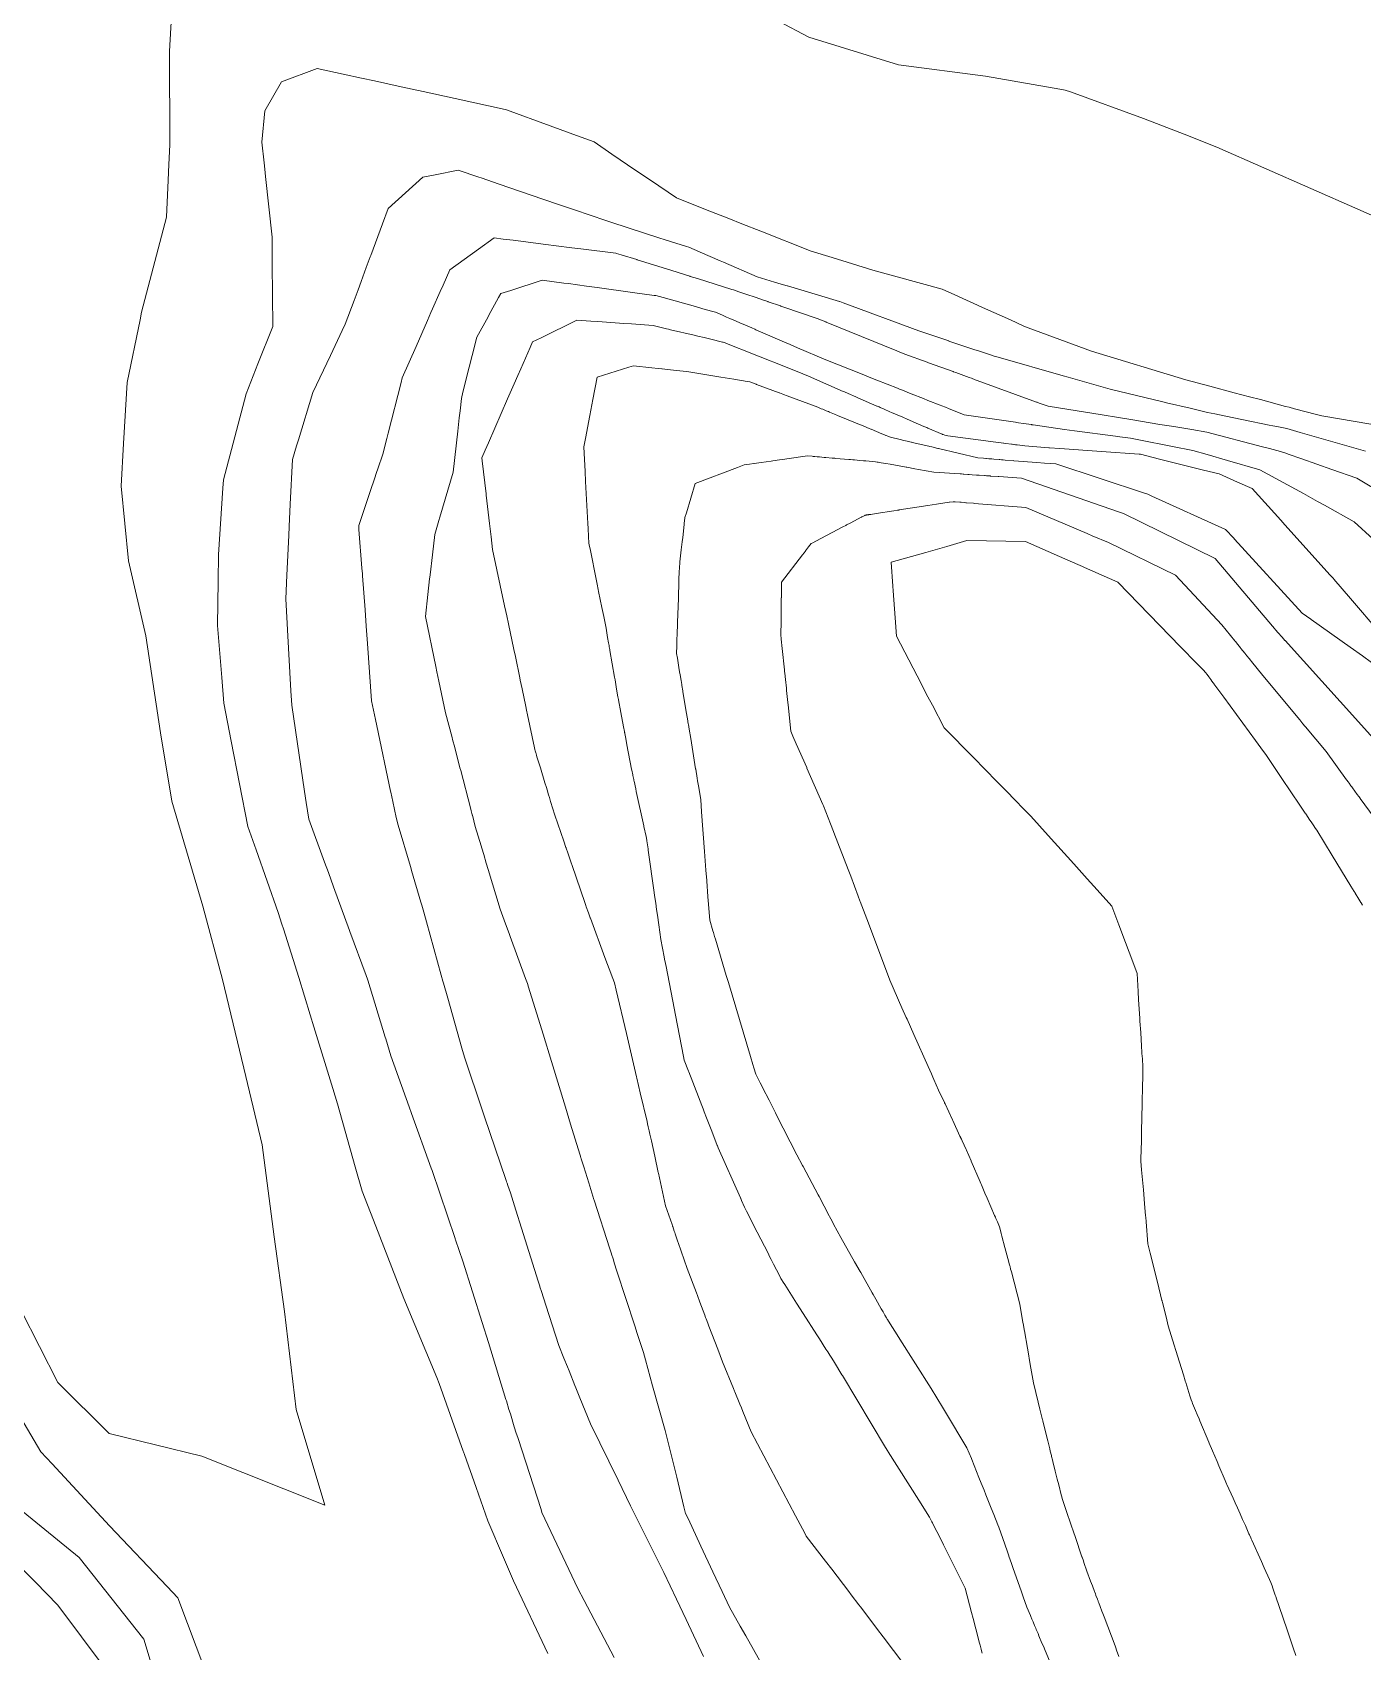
# Model space of a CAD drawing. Header units: metres. Extents: x -436 to 259, y -222 to 285.
# Drawn here: x -140.8 to -99.5, y -108.3 to -58 of the extents above; entities that cross this region are included whole.
import ezdxf

# ---------------------------------------------------------------- set-up
doc = ezdxf.new("R2010")
doc.units = ezdxf.units.M
doc.header["$MEASUREMENT"] = 0
doc.layers.add('Nuevo_Estructura - Carga', color=7, linetype='Continuous')
doc.layers.add('Nuevo_Estructura - Carga_Pluma_Nº__89', color=7, linetype='Continuous', lineweight=20, true_color=0x71cebe)

# ---------------------------------------------------------------- blocks, each defined once
blk = doc.blocks.new('Forma_1')
at = {"layer": 'Nuevo_Estructura - Carga_Pluma_Nº__89', "color": 123, "linetype": 'Continuous', "lineweight": 20, "true_color": 0x71cebe, "flags": 128}
for points in [[(-120.583, -136.774), (-121.293, -134.274), (-122.093, -132.114), (-122.963, -129.804), (-123.173, -127.764), (-124.693, -124.594), (-126.863, -122.334), (-128.903, -120.374), (-131.593, -117.994), (-132.563, -116.134), (-133.413, -113.494), (-134.523, -111.314), (-135.393, -108.894), (-136.263, -106.584), (-136.594, -106.236), (-138.383, -104.354), (-140.163, -102.431), (-140.513, -102.054), (-141.345, -100.645)], [(-136.143, -120.064), (-136.231, -119.555), (-136.853, -115.954), (-136.946, -115.206), (-137.111, -113.883), (-137.213, -113.064), (-137.446, -112.06), (-137.51, -111.782), (-137.733, -110.824), (-138.513, -108.784), (-139.983, -106.814), (-140.684, -106.104), (-141.646, -105.132)], [(-124.443, -51.334), (-123.571, -53.365), (-123.383, -53.804), (-121.793, -55.484), (-120.811, -55.986), (-119.463, -56.674), (-117.61, -57.64), (-116.663, -58.134), (-113.883, -58.994), (-111.183, -59.344), (-108.865, -59.746), (-108.703, -59.774), (-108.541, -59.833), (-106.273, -60.654), (-105.014, -61.145), (-103.993, -61.544), (-98.154, -64.119), (-97.373, -64.464), (-97.232, -64.479), (-96.125, -64.597), (-95.126, -64.703), (-94.553, -64.764), (-93.423, -64.894), (-92.663, -64.794)], [(-131.693, -103.714), (-132.583, -100.734), (-132.943, -97.694), (-133.273, -95.374), (-133.643, -92.524), (-134.153, -90.404), (-134.873, -87.394), (-135.483, -85.114), (-136.443, -81.854), (-136.793, -79.734), (-137.253, -76.724), (-137.793, -74.394), (-138.023, -72.074), (-137.944, -70.747), (-137.833, -68.854), (-137.431, -66.908), (-137.383, -66.674), (-136.613, -63.724), (-136.561, -62.568), (-136.54, -62.084), (-136.513, -61.474), (-136.523, -58.564), (-136.363, -55.844), (-135.673, -53.694)], [(-131.933, -59.104), (-133.043, -59.524)], [(-98.723, -70.234), (-100.733, -69.894), (-100.901, -69.85), (-101.586, -69.668), (-101.751, -69.624), (-101.859, -69.595), (-102.643, -69.387), (-102.985, -69.296), (-103.457, -69.171), (-104.215, -68.97), (-104.953, -68.774), (-107.883, -67.884), (-109.853, -67.152), (-109.983, -67.104), (-110.406, -66.913), (-111.177, -66.563), (-112.131, -66.131), (-112.523, -65.954), (-114.673, -65.364), (-115.938, -64.975), (-116.593, -64.774), (-118.153, -64.158), (-118.747, -63.924), (-119.152, -63.764), (-119.821, -63.5), (-120.773, -63.124), (-121.581, -62.575), (-122.034, -62.267), (-122.78, -61.76), (-123.333, -61.384), (-123.88, -61.183), (-124.702, -60.881), (-126.053, -60.384), (-126.095, -60.375), (-127.645, -60.038), (-128.642, -59.821), (-129.325, -59.672), (-130.149, -59.492), (-130.552, -59.405), (-131.122, -59.281), (-131.933, -59.104)], [(-133.043, -59.524), (-133.563, -60.424), (-133.653, -61.394), (-133.583, -62.039), (-133.562, -62.23), (-133.537, -62.46), (-133.333, -64.344), (-133.332, -64.414), (-133.328, -64.989), (-133.327, -65.174), (-133.313, -67.114), (-133.774, -68.275), (-134.143, -69.204), (-134.843, -71.874), (-134.86, -72.137), (-134.993, -74.194), (-135.004, -75.018), (-135.023, -76.394), (-134.895, -78.016), (-134.833, -78.814), (-134.602, -79.989), (-134.083, -82.634), (-133.828, -83.359), (-133.143, -85.304), (-133.027, -85.669), (-132.982, -85.811), (-132.503, -87.324), (-132.148, -88.486), (-132.034, -88.858), (-131.451, -90.77), (-131.303, -91.254), (-130.749, -93.202), (-130.533, -93.964), (-130.112, -95.05), (-129.243, -97.294), (-128.222, -99.745), (-128.143, -99.934), (-127.4, -102.03), (-127.39, -102.058), (-127.362, -102.138), (-127, -103.158), (-126.633, -104.194), (-126.144, -105.331), (-125.833, -106.054), (-124.773, -108.314)], [(-127.553, -62.264), (-128.272, -62.408), (-128.653, -62.484)], [(-99.374, -70.984), (-101.189, -70.465), (-101.403, -70.404), (-101.823, -70.284), (-102.081, -70.232), (-102.252, -70.197), (-102.365, -70.174), (-103.168, -70.011), (-103.518, -69.94), (-104.06, -69.829), (-104.283, -69.784), (-104.821, -69.656), (-105.555, -69.481), (-105.67, -69.453), (-107.303, -69.064), (-108.611, -68.691), (-108.762, -68.648), (-110.79, -68.069), (-110.913, -68.034), (-110.99, -68.008), (-111.432, -67.861), (-111.508, -67.836), (-112.314, -67.567), (-112.322, -67.564), (-113.253, -67.254), (-115.595, -66.384), (-115.703, -66.344), (-115.713, -66.341), (-116.917, -65.98), (-117.325, -65.858), (-117.335, -65.855), (-117.52, -65.8), (-117.732, -65.736), (-117.867, -65.696), (-118.273, -65.574), (-119.316, -65.121), (-119.419, -65.077), (-120.041, -64.807), (-120.065, -64.796), (-120.393, -64.654), (-120.467, -64.63), (-121.127, -64.42), (-121.318, -64.359), (-122.242, -64.064), (-122.493, -63.984), (-122.591, -63.951), (-122.968, -63.823), (-123.946, -63.49), (-124.467, -63.313), (-125.287, -63.034), (-126.285, -62.695), (-126.844, -62.505), (-126.914, -62.481), (-127.553, -62.264)], [(-128.653, -62.484), (-129.723, -63.454)], [(-129.723, -63.454), (-129.899, -63.927), (-130.265, -64.908), (-130.283, -64.955), (-130.407, -65.287), (-130.568, -65.719), (-130.664, -65.976), (-130.789, -66.311), (-131.063, -67.044), (-131.154, -67.237), (-131.519, -68.011), (-132.063, -69.164), (-132.516, -70.638), (-132.573, -70.824), (-132.703, -71.244), (-132.769, -72.627), (-132.803, -73.324), (-132.815, -73.608), (-132.87, -74.833), (-132.903, -75.574), (-132.861, -76.333), (-132.85, -76.537), (-132.747, -78.422), (-132.723, -78.874), (-132.323, -81.547), (-132.27, -81.896), (-132.193, -82.414), (-131.703, -83.75), (-131.584, -84.072), (-131.425, -84.508), (-130.926, -85.867), (-130.914, -85.898), (-130.411, -87.269), (-130.373, -87.374), (-130.363, -87.406), (-129.818, -89.184), (-129.804, -89.228), (-129.643, -89.754), (-129.072, -91.345), (-129, -91.545), (-128.389, -93.25), (-128.363, -93.324), (-127.652, -95.426), (-127.645, -95.447), (-127.635, -95.475), (-127.413, -96.134), (-126.808, -98.039), (-126.613, -98.654), (-126.071, -100.428), (-126.07, -100.432), (-126.058, -100.469), (-125.977, -100.734), (-125.934, -100.877), (-125.813, -101.274), (-125.75, -101.47), (-125.732, -101.524), (-125.695, -101.638), (-124.982, -103.844), (-124.953, -103.934), (-124.675, -104.525), (-123.843, -106.294), (-123.646, -106.667), (-122.713, -108.434)], [(-126.433, -64.364), (-126.927, -64.719), (-127.813, -65.354)], [(-98.794, -72.327), (-99.643, -71.824), (-100.419, -71.552), (-100.422, -71.551), (-101.35, -71.226), (-101.777, -71.077), (-101.85, -71.051), (-102.013, -70.994), (-102.357, -70.904), (-102.576, -70.847), (-104.303, -70.394), (-104.766, -70.318), (-104.768, -70.317), (-105.325, -70.225), (-105.764, -70.153), (-106.663, -70.004), (-107.942, -69.8), (-108.011, -69.789), (-109.233, -69.594), (-109.516, -69.491), (-109.575, -69.469), (-109.596, -69.461), (-111.438, -68.788), (-111.496, -68.767), (-111.613, -68.724), (-111.681, -68.699), (-112.099, -68.548), (-112.171, -68.522), (-112.187, -68.516), (-112.948, -68.24), (-112.991, -68.225), (-113.683, -67.974), (-113.864, -67.9), (-113.928, -67.874), (-116.129, -66.976), (-116.14, -66.972), (-116.403, -66.864), (-117.442, -66.511), (-117.53, -66.481), (-117.547, -66.476), (-117.925, -66.347), (-117.934, -66.344), (-118.106, -66.286), (-118.303, -66.219), (-118.428, -66.176), (-118.498, -66.153), (-118.873, -66.025), (-118.945, -66.001), (-119.007, -65.98), (-119.053, -65.964), (-120.124, -65.629), (-120.352, -65.558), (-120.362, -65.555), (-120.917, -65.381), (-120.948, -65.371), (-121.999, -65.042), (-122.007, -65.04), (-122.497, -64.887), (-122.633, -64.844), (-122.662, -64.84), (-123.745, -64.704), (-124.026, -64.668), (-124.514, -64.606), (-124.836, -64.566), (-125.845, -64.438), (-126.152, -64.4), (-126.433, -64.364)], [(-127.813, -65.354), (-128.025, -65.835), (-128.111, -66.032), (-128.348, -66.569), (-128.398, -66.683), (-128.508, -66.933), (-128.86, -67.732), (-129.293, -68.714), (-129.327, -68.85), (-129.729, -70.432), (-129.769, -70.589), (-129.893, -71.074), (-130.048, -71.535), (-130.088, -71.651), (-130.153, -71.846), (-130.274, -72.204), (-130.643, -73.294), (-130.634, -73.414), (-130.541, -74.622), (-130.528, -74.791), (-130.524, -74.854), (-130.443, -75.914), (-130.407, -76.42), (-130.369, -76.954), (-130.243, -78.734), (-130.12, -79.321), (-130.079, -79.514), (-129.655, -81.542), (-129.649, -81.568), (-129.588, -81.864), (-129.483, -82.364), (-129.414, -82.599), (-129.038, -83.879), (-129.029, -83.908), (-129, -84.01), (-128.712, -84.991), (-128.684, -85.084), (-128.623, -85.294), (-128.538, -85.603), (-128.081, -87.257), (-128.03, -87.441), (-128.013, -87.504), (-127.88, -87.973), (-127.441, -89.522), (-127.393, -89.694), (-127.346, -89.832), (-126.805, -91.433), (-126.732, -91.648), (-126.072, -93.602), (-126.062, -93.632), (-126.05, -93.668), (-126.043, -93.688), (-126.034, -93.714), (-126.01, -93.786), (-125.933, -94.014), (-125.764, -94.55), (-125.59, -95.107), (-125.073, -96.754), (-125.022, -96.914), (-125.016, -96.933), (-124.97, -97.076), (-124.835, -97.495), (-124.433, -98.754), (-124.275, -99.142), (-124.164, -99.414), (-124.112, -99.541), (-123.927, -99.995), (-123.897, -100.07), (-123.772, -100.376), (-123.443, -101.184), (-122.59, -102.937), (-122.203, -103.734), (-121.78, -104.575), (-121.602, -104.93), (-121.163, -105.804), (-120.772, -106.63), (-120.473, -107.263), (-119.933, -108.404)], [(-124.943, -65.674), (-125.924, -65.994), (-126.233, -66.094)], [(-97.963, -74.794), (-99.733, -73.184), (-100.655, -72.667), (-100.873, -72.545), (-101.303, -72.304), (-102.663, -71.564), (-103.659, -71.277), (-104.295, -71.093), (-104.743, -70.964), (-104.898, -70.933), (-105.211, -70.872), (-106.573, -70.604), (-106.673, -70.584), (-107.094, -70.529), (-107.143, -70.522), (-108.418, -70.354), (-108.723, -70.314), (-109.696, -70.171), (-109.743, -70.164), (-109.752, -70.162), (-109.997, -70.126), (-110.156, -70.103), (-110.224, -70.093), (-110.229, -70.092), (-110.248, -70.089), (-110.321, -70.079), (-111.843, -69.854), (-112.327, -69.662), (-112.425, -69.623), (-112.537, -69.579), (-112.582, -69.561), (-112.968, -69.408), (-113.105, -69.354), (-113.483, -69.204), (-113.807, -69.076), (-113.847, -69.06), (-113.915, -69.033), (-114.551, -68.781), (-114.84, -68.666), (-114.961, -68.618), (-116.133, -68.154), (-117.016, -67.773), (-117.245, -67.674), (-117.42, -67.599), (-118.312, -67.214), (-118.34, -67.202), (-118.434, -67.161), (-118.76, -67.021), (-118.79, -67.008), (-118.945, -66.941), (-119.115, -66.867), (-119.223, -66.821), (-119.283, -66.795), (-119.347, -66.767), (-119.563, -66.674), (-119.684, -66.64), (-119.953, -66.565), (-120.188, -66.499), (-121.185, -66.22), (-121.414, -66.157), (-121.423, -66.154), (-121.47, -66.148), (-122.138, -66.057), (-123.238, -65.907), (-123.574, -65.861), (-124.129, -65.785), (-124.278, -65.765), (-124.943, -65.674)], [(-126.233, -66.094), (-126.299, -66.216), (-126.598, -66.761), (-126.627, -66.813), (-126.973, -67.444), (-127.011, -67.597), (-127.026, -67.654), (-127.302, -68.74), (-127.421, -69.207), (-127.443, -69.294), (-127.449, -69.347), (-127.494, -69.737), (-127.519, -69.955), (-127.567, -70.37), (-127.713, -71.634), (-128.124, -73.036), (-128.155, -73.14), (-128.283, -73.574), (-128.355, -74.208), (-128.424, -74.821), (-128.433, -74.894), (-128.44, -74.954), (-128.495, -75.44), (-128.573, -76.124), (-128.247, -77.669), (-128.212, -77.835), (-128.151, -78.124), (-127.943, -79.114), (-127.743, -79.88), (-127.729, -79.933), (-127.663, -80.183), (-127.498, -80.817), (-127.475, -80.902), (-127.173, -82.06), (-127.148, -82.156), (-127.117, -82.275), (-127.114, -82.285), (-127.023, -82.634), (-126.842, -83.238), (-126.82, -83.312), (-126.761, -83.506), (-126.68, -83.776), (-126.622, -83.97), (-126.253, -85.204), (-126.083, -85.664), (-125.973, -85.965), (-125.938, -86.059), (-125.461, -87.355), (-125.403, -87.514), (-125.369, -87.623), (-124.916, -89.085), (-124.653, -89.934), (-124.223, -91.354), (-124.063, -91.884), (-123.775, -92.813), (-123.756, -92.875), (-123.751, -92.893), (-123.743, -92.918), (-123.73, -92.96), (-123.722, -92.986), (-123.655, -93.201), (-123.501, -93.701), (-123.34, -94.221), (-123.333, -94.244), (-122.845, -95.752), (-122.797, -95.901), (-122.791, -95.919), (-122.746, -96.058), (-122.708, -96.176), (-122.705, -96.183), (-122.622, -96.443), (-122.072, -98.142), (-121.996, -98.377), (-121.853, -98.818), (-121.803, -98.974), (-121.741, -99.193), (-121.515, -100), (-121.123, -101.394), (-121.011, -101.849), (-120.769, -102.838), (-120.543, -103.758), (-120.493, -103.964), (-120.416, -104.128), (-120.015, -104.985), (-119.643, -105.782), (-119.357, -106.394), (-119.133, -106.874), (-118.799, -107.461), (-118.625, -107.767), (-118.143, -108.614)], [(-123.873, -66.914), (-124.978, -67.463), (-125.243, -67.594)], [(-106.363, -71.084), (-106.404, -71.081), (-107.571, -70.997), (-108.873, -70.902), (-109.194, -70.879), (-109.209, -70.878), (-109.953, -70.824), (-110.196, -70.792), (-110.248, -70.785), (-110.293, -70.779), (-110.302, -70.778), (-110.351, -70.771), (-110.376, -70.768), (-110.542, -70.746), (-110.606, -70.738), (-110.621, -70.736), (-110.623, -70.735), (-110.697, -70.726), (-110.785, -70.714), (-110.861, -70.704), (-112.344, -70.507), (-112.404, -70.499), (-112.443, -70.494), (-112.491, -70.473), (-112.499, -70.47), (-112.503, -70.468), (-112.51, -70.465), (-112.519, -70.461), (-112.97, -70.267), (-113.004, -70.252), (-113.089, -70.216), (-113.255, -70.144), (-113.614, -69.99), (-113.746, -69.933), (-114.097, -69.781), (-114.147, -69.76), (-114.323, -69.684), (-114.448, -69.63), (-114.45, -69.629), (-114.485, -69.614), (-114.547, -69.586), (-114.551, -69.585), (-115.14, -69.329), (-115.167, -69.317), (-115.203, -69.302), (-115.446, -69.196), (-115.558, -69.147), (-115.56, -69.146), (-115.595, -69.131), (-116.678, -68.66), (-116.853, -68.584), (-117.599, -68.286), (-118.019, -68.118), (-118.09, -68.09), (-118.256, -68.024), (-118.379, -67.975), (-119.218, -67.64), (-119.244, -67.629), (-119.283, -67.614), (-119.323, -67.605), (-119.343, -67.6), (-119.713, -67.512), (-119.919, -67.462), (-120.107, -67.417), (-120.226, -67.389), (-120.958, -67.214), (-121.022, -67.199), (-121.083, -67.184), (-121.164, -67.165), (-121.503, -67.084), (-122.169, -67.036), (-122.413, -67.019), (-123.222, -66.961), (-123.439, -66.945), (-123.873, -66.914)], [(-125.243, -67.594), (-125.319, -67.768), (-125.607, -68.425), (-125.701, -68.638), (-125.815, -68.898), (-126.019, -69.364), (-126.617, -70.725), (-126.718, -70.955), (-126.823, -71.194)], [(-99.193, -77.544), (-99.474, -77.344), (-99.852, -77.075), (-101.064, -76.213), (-101.075, -76.205), (-101.343, -76.014), (-103.442, -73.72), (-103.469, -73.691), (-103.723, -73.414), (-106.012, -72.379), (-106.133, -72.324), (-106.238, -72.289), (-108.993, -71.384), (-109.343, -71.357), (-109.583, -71.338), (-110.302, -71.281), (-110.32, -71.28), (-110.566, -71.261), (-110.626, -71.256), (-110.671, -71.252), (-110.68, -71.252), (-110.729, -71.248), (-110.733, -71.248), (-110.746, -71.247), (-110.754, -71.246), (-110.922, -71.233), (-110.986, -71.228), (-111.002, -71.226), (-111.003, -71.226), (-111.078, -71.22), (-111.144, -71.215), (-111.149, -71.215), (-111.167, -71.213), (-111.169, -71.213), (-111.243, -71.207), (-111.413, -71.194), (-112.641, -70.905), (-112.644, -70.905), (-112.652, -70.903), (-112.658, -70.901), (-112.85, -70.856), (-112.904, -70.843), (-112.943, -70.834), (-113.452, -70.714), (-113.473, -70.709), (-113.477, -70.709), (-113.48, -70.708), (-113.485, -70.707), (-113.608, -70.678), (-113.718, -70.652), (-113.827, -70.626), (-114.133, -70.554), (-114.215, -70.52), (-114.267, -70.499), (-114.272, -70.497), (-114.316, -70.478), (-114.394, -70.446), (-114.73, -70.307), (-114.734, -70.306), (-114.738, -70.304), (-114.786, -70.284), (-114.792, -70.282), (-114.96, -70.212), (-115.079, -70.163), (-115.116, -70.148), (-115.146, -70.135), (-115.212, -70.108), (-115.775, -69.875), (-115.791, -69.869), (-115.851, -69.844), (-115.867, -69.837), (-116.019, -69.774), (-116.059, -69.758), (-116.099, -69.741), (-116.123, -69.731), (-116.23, -69.687), (-116.279, -69.667), (-116.383, -69.624), (-117.333, -69.268), (-117.452, -69.224), (-117.47, -69.217), (-117.578, -69.177), (-117.588, -69.173), (-118.288, -68.911), (-118.302, -68.906), (-118.471, -68.842), (-118.493, -68.834), (-118.58, -68.82), (-118.994, -68.752), (-119.4, -68.686), (-120.453, -68.514), (-120.786, -68.478), (-121.223, -68.431), (-121.233, -68.429), (-121.344, -68.417), (-121.537, -68.397), (-122.113, -68.334), (-122.256, -68.378), (-123.243, -68.684)], [(-123.243, -68.684), (-123.375, -69.382), (-123.469, -69.881), (-123.603, -70.592), (-123.653, -70.854), (-123.642, -71.05), (-123.612, -71.618), (-123.595, -71.931), (-123.525, -73.231), (-123.517, -73.387), (-123.504, -73.634), (-123.493, -73.844), (-123.484, -73.889), (-123.464, -73.988), (-123.457, -74.022), (-123.417, -74.22), (-123.3, -74.805), (-123.237, -75.12), (-123.204, -75.283), (-123.202, -75.292)], [(-126.823, -71.194), (-126.812, -71.281), (-126.69, -72.307), (-126.685, -72.352), (-126.58, -73.232), (-126.53, -73.65), (-126.483, -74.044), (-126.111, -75.787), (-126.074, -75.962), (-126.045, -76.098), (-125.993, -76.344), (-125.824, -77.148), (-125.778, -77.364), (-125.639, -78.027), (-125.625, -78.096), (-125.569, -78.362), (-125.452, -78.916), (-125.43, -79.023), (-125.4, -79.167), (-125.184, -80.192), (-125.172, -80.252), (-125.163, -80.294), (-125.144, -80.355), (-125.137, -80.377), (-125.121, -80.431), (-125.097, -80.508), (-125.002, -80.817), (-124.86, -81.283), (-124.816, -81.425), (-124.793, -81.5), (-124.744, -81.66), (-124.719, -81.74), (-124.696, -81.817), (-124.682, -81.862), (-124.673, -81.891), (-124.622, -82.059), (-124.553, -82.284), (-124.275, -83.097), (-124.207, -83.295), (-124.205, -83.3), (-124.203, -83.307), (-124.152, -83.456), (-124.046, -83.768), (-124.018, -83.851), (-123.626, -84.997), (-123.593, -85.094), (-123.577, -85.136), (-123.508, -85.323), (-123.474, -85.414), (-123.451, -85.478), (-123.448, -85.484), (-122.997, -86.701), (-122.916, -86.919), (-122.815, -87.19), (-122.803, -87.224), (-122.703, -87.494), (-122.651, -87.715), (-122.332, -89.069), (-122.017, -90.409), (-122.006, -90.456), (-121.899, -90.912), (-121.69, -91.797), (-121.672, -91.874), (-121.651, -91.962), (-121.623, -92.084), (-121.599, -92.191), (-121.554, -92.397), (-121.449, -92.877), (-121.339, -93.378), (-121.335, -93.4), (-121.113, -94.414), (-120.912, -95), (-120.899, -95.036), (-120.896, -95.046), (-120.89, -95.061), (-120.843, -95.2), (-120.827, -95.245), (-120.812, -95.288), (-120.73, -95.529), (-120.72, -95.558), (-120.443, -96.364), (-120.156, -97.12), (-120.127, -97.196), (-120.046, -97.41), (-119.894, -97.812), (-119.869, -97.878), (-119.852, -97.921), (-119.801, -98.057), (-119.766, -98.149), (-119.494, -98.866), (-119.343, -99.264), (-119.006, -100.086), (-118.971, -100.169), (-118.964, -100.187), (-118.805, -100.576), (-118.76, -100.684), (-118.713, -100.799), (-118.453, -101.434), (-117.076, -104.043), (-116.791, -104.583), (-116.743, -104.674), (-116.147, -105.45), (-115.954, -105.701), (-115.424, -106.391), (-115.348, -106.491), (-115.111, -106.799), (-115.063, -106.861), (-114.923, -107.044), (-114.529, -107.565), (-114.357, -107.792), (-113.713, -108.644)], [(-115.39, -71.246), (-115.4, -71.245), (-115.422, -71.243), (-115.824, -71.209), (-115.854, -71.207), (-115.927, -71.2), (-115.934, -71.2), (-115.94, -71.199), (-116.136, -71.182), (-116.191, -71.178), (-116.33, -71.166), (-116.373, -71.162), (-116.407, -71.159), (-116.475, -71.154), (-116.482, -71.153), (-116.526, -71.149), (-116.562, -71.146), (-116.703, -71.134), (-117.343, -71.225), (-117.41, -71.235), (-117.576, -71.258), (-117.783, -71.288), (-117.837, -71.295), (-118.14, -71.338), (-118.15, -71.34), (-118.29, -71.36), (-118.358, -71.369), (-118.377, -71.372), (-118.508, -71.391), (-118.603, -71.404), (-118.673, -71.414), (-118.876, -71.492), (-120.193, -71.994)], [(-113.636, -71.483), (-113.642, -71.482), (-113.647, -71.481), (-114.142, -71.394), (-114.278, -71.37), (-114.419, -71.345), (-114.459, -71.338), (-114.509, -71.329), (-114.541, -71.323), (-114.593, -71.314), (-114.894, -71.288), (-114.899, -71.288), (-114.928, -71.286), (-114.96, -71.283), (-114.97, -71.282), (-115.078, -71.273), (-115.249, -71.258), (-115.303, -71.254), (-115.375, -71.247), (-115.378, -71.247), (-115.39, -71.246)], [(-98.92, -76.64), (-99.843, -75.562), (-100.36, -74.959), (-100.373, -74.944), (-100.473, -74.833), (-101.878, -73.271), (-102.008, -73.127), (-102.893, -72.144), (-103.352, -71.944), (-103.923, -71.694), (-104.409, -71.573), (-105.779, -71.23), (-106.362, -71.084)], [(-98.66, -80.424), (-100.163, -78.754), (-101.872, -76.868), (-101.878, -76.862), (-101.969, -76.762), (-102.103, -76.614), (-102.164, -76.541), (-102.169, -76.536), (-102.205, -76.493), (-102.265, -76.422), (-102.271, -76.414), (-104.043, -74.314), (-106.893, -72.924), (-107.047, -72.871), (-110.063, -71.824), (-110.766, -71.775), (-110.767, -71.775), (-110.779, -71.774), (-110.784, -71.774), (-111.022, -71.757), (-111.033, -71.756), (-111.036, -71.756), (-111.086, -71.753), (-111.143, -71.749), (-111.19, -71.745), (-111.194, -71.745), (-111.207, -71.744), (-111.214, -71.744), (-111.376, -71.732), (-111.455, -71.727), (-111.59, -71.717), (-111.686, -71.711), (-111.729, -71.708), (-111.732, -71.708), (-111.851, -71.699), (-111.87, -71.698), (-111.925, -71.694), (-111.966, -71.691), (-112.783, -71.634), (-113.258, -71.55), (-113.373, -71.53), (-113.62, -71.486), (-113.634, -71.484), (-113.636, -71.483)], [(-120.193, -71.994), (-120.466, -72.898), (-120.511, -73.049), (-120.513, -73.054), (-120.532, -73.23), (-120.536, -73.261), (-120.582, -73.67), (-120.597, -73.8), (-120.606, -73.879), (-120.625, -74.049), (-120.667, -74.425), (-120.673, -74.48), (-120.683, -74.564), (-120.685, -74.634), (-120.687, -74.701), (-120.697, -75.001), (-120.698, -75.029), (-120.7, -75.085)], [(-103.422, -76.894), (-103.424, -76.891), (-103.436, -76.876), (-103.843, -76.374), (-105.273, -74.834), (-107.363, -73.824), (-107.862, -73.611), (-107.997, -73.554), (-108.023, -73.543), (-109.923, -72.734), (-111.533, -72.606), (-111.55, -72.605), (-111.766, -72.587), (-111.778, -72.586), (-111.793, -72.585), (-111.846, -72.581), (-111.936, -72.574), (-111.968, -72.571), (-111.976, -72.571), (-112.122, -72.559), (-112.183, -72.554), (-112.295, -72.571), (-112.304, -72.573), (-112.701, -72.634), (-112.969, -72.675), (-113.858, -72.812), (-113.871, -72.814), (-113.911, -72.82), (-114.025, -72.838), (-114.572, -72.922), (-114.74, -72.948), (-114.797, -72.956), (-114.816, -72.959), (-114.869, -72.967), (-114.887, -72.97), (-114.913, -72.974), (-114.929, -72.983), (-114.985, -73.012), (-115.017, -73.029), (-115.025, -73.033), (-115.027, -73.034), (-115.038, -73.04), (-115.246, -73.149), (-115.384, -73.221), (-115.493, -73.278), (-115.51, -73.287), (-115.513, -73.289), (-115.604, -73.336), (-116.449, -73.779), (-116.544, -73.829), (-116.593, -73.854), (-116.675, -73.961), (-116.766, -74.08), (-116.773, -74.09), (-116.823, -74.154), (-116.852, -74.192), (-116.864, -74.208), (-117.513, -75.054)], [(-114.103, -74.434), (-113.028, -74.128), (-112.38, -73.943), (-112.377, -73.942), (-111.753, -73.764), (-109.933, -73.794), (-108.878, -74.259), (-108.62, -74.372), (-108.171, -74.57), (-108.1, -74.602), (-107.073, -75.054), (-105.12, -77.057), (-104.616, -77.574), (-104.42, -77.775), (-104.418, -77.777), (-104.417, -77.778), (-104.412, -77.783)], [(-154.763, -74.414), (-154.537, -74.623), (-153.153, -75.904), (-151.973, -77.204), (-149.843, -79.974), (-148.053, -82.504), (-146.933, -85.244), (-146.053, -87.244), (-144.873, -88.964), (-143.823, -90.684), (-142.983, -93.234), (-141.973, -95.714), (-141.123, -97.664), (-139.983, -99.904), (-138.393, -101.484)], [(-106.316, -91.231), (-106.314, -91.126), (-106.313, -91.104), (-106.307, -90.815), (-106.297, -90.305), (-106.294, -90.148), (-106.293, -90.104), (-106.308, -89.85), (-106.319, -89.687), (-106.319, -89.675), (-106.321, -89.646), (-106.333, -89.458), (-106.359, -89.034), (-106.359, -89.031), (-106.381, -88.682), (-106.382, -88.661), (-106.387, -88.587), (-106.422, -88.024), (-106.438, -87.759), (-106.473, -87.204), (-106.607, -86.845), (-106.831, -86.245), (-107.038, -85.69), (-107.253, -85.114), (-107.709, -84.607), (-108.018, -84.264), (-108.437, -83.798), (-109.23, -82.917), (-109.773, -82.314), (-110.035, -82.047), (-110.217, -81.862), (-110.226, -81.852), (-110.56, -81.513), (-110.825, -81.242), (-111.554, -80.5), (-112.463, -79.574), (-112.829, -78.871), (-112.966, -78.608), (-113.303, -77.961), (-113.943, -76.734), (-113.962, -76.452), (-113.963, -76.442), (-114.041, -75.321), (-114.051, -75.181), (-114.103, -74.434)], [(-123.202, -75.293), (-123.195, -75.329), (-123.192, -75.34), (-123.092, -75.841), (-123.035, -76.124), (-122.963, -76.484), (-122.913, -76.771), (-122.885, -76.933), (-122.87, -77.019), (-122.863, -77.06), (-122.848, -77.145), (-122.848, -77.146), (-122.843, -77.176), (-122.699, -78.001), (-122.684, -78.087), (-122.635, -78.371), (-122.593, -78.614), (-122.577, -78.695), (-122.576, -78.703), (-122.501, -79.098), (-122.417, -79.548), (-122.39, -79.687), (-122.384, -79.721), (-122.383, -79.726), (-122.378, -79.754), (-122.35, -79.902), (-122.312, -80.103), (-122.17, -80.855), (-122.163, -80.894), (-122.134, -81.03), (-122.127, -81.059), (-122.1, -81.184), (-122.094, -81.212), (-122.091, -81.227), (-122.039, -81.472), (-122.022, -81.548), (-122.022, -81.552), (-121.792, -82.623), (-121.791, -82.626), (-121.789, -82.636)], [(-120.7, -75.087), (-120.703, -75.16), (-120.703, -75.171), (-120.705, -75.229), (-120.705, -75.234), (-120.709, -75.343), (-120.71, -75.379), (-120.712, -75.452), (-120.713, -75.469), (-120.713, -75.484), (-120.716, -75.559), (-120.741, -76.298), (-120.743, -76.377), (-120.752, -76.64), (-120.759, -76.868), (-120.76, -76.894), (-120.761, -76.908), (-120.762, -76.934), (-120.762, -76.945), (-120.762, -76.952), (-120.765, -77.031), (-120.773, -77.264), (-120.747, -77.416), (-120.699, -77.704), (-120.678, -77.834), (-120.661, -77.933), (-120.633, -78.104), (-120.612, -78.227), (-120.612, -78.231), (-120.609, -78.245), (-120.609, -78.247)], [(-117.513, -75.054), (-117.514, -75.147), (-117.515, -75.227), (-117.515, -75.239), (-117.515, -75.247), (-117.516, -75.356), (-117.516, -75.362), (-117.517, -75.434), (-117.518, -75.489), (-117.518, -75.536), (-117.519, -75.544), (-117.519, -75.568), (-117.524, -76.004), (-117.529, -76.387), (-117.531, -76.569), (-117.531, -76.616), (-117.533, -76.724), (-117.527, -76.778), (-117.522, -76.823), (-117.522, -76.825)], [(-117.522, -76.825), (-117.492, -77.115), (-117.423, -77.774), (-117.421, -77.789), (-117.419, -77.808), (-117.419, -77.813)], [(-103.417, -76.9), (-103.421, -76.895)], [(-103.059, -77.341), (-103.123, -77.262), (-103.129, -77.255), (-103.245, -77.112), (-103.246, -77.11), (-103.259, -77.095), (-103.383, -76.941), (-103.409, -76.91), (-103.417, -76.9)], [(-98.853, -82.714), (-99.543, -81.767), (-99.545, -81.764), (-99.586, -81.708), (-99.633, -81.643), (-99.786, -81.434), (-99.803, -81.411), (-99.821, -81.386), (-99.831, -81.373), (-99.887, -81.295), (-99.893, -81.287), (-99.908, -81.267), (-99.964, -81.191), (-100.603, -80.314), (-101.241, -79.545), (-101.261, -79.522), (-101.32, -79.451), (-101.419, -79.331), (-102.563, -77.954), (-102.921, -77.512), (-102.949, -77.478), (-102.993, -77.422), (-103.059, -77.342)], [(-117.418, -77.815), (-117.418, -77.816)], [(-117.418, -77.817), (-117.418, -77.823)], [(-117.418, -77.823), (-117.412, -77.88), (-117.391, -78.079), (-117.363, -78.34), (-117.355, -78.419), (-117.317, -78.784), (-117.309, -78.864), (-117.223, -79.684), (-117.158, -79.832), (-117.055, -80.068), (-116.73, -80.81), (-116.724, -80.824), (-116.23, -81.954), (-116.213, -81.994), (-115.995, -82.555), (-115.902, -82.795), (-115.892, -82.821), (-115.445, -83.972), (-115.363, -84.184), (-115.132, -84.801), (-115.077, -84.947), (-115.07, -84.966), (-114.868, -85.505), (-114.226, -87.218), (-114.153, -87.414), (-113.772, -88.269), (-113.637, -88.571), (-113.613, -88.624), (-113.405, -89.093), (-112.962, -90.085), (-112.91, -90.202), (-112.857, -90.32), (-112.815, -90.416), (-112.782, -90.49), (-112.633, -90.824), (-112.454, -91.21)], [(-104.412, -77.784), (-104.407, -77.788)], [(-104.406, -77.79), (-104.343, -77.854), (-104.297, -77.916), (-104.295, -77.919), (-104.238, -77.997), (-104.183, -78.072), (-104.145, -78.124), (-104.108, -78.175), (-104.091, -78.198), (-104.083, -78.208), (-103.781, -78.62), (-102.797, -79.964), (-102.543, -80.31), (-102.475, -80.404), (-102.453, -80.434), (-101.976, -81.144), (-101.417, -81.975), (-101.272, -82.19), (-101.247, -82.227), (-101.236, -82.243), (-101.233, -82.248), (-101.104, -82.439), (-101.065, -82.498), (-100.966, -82.645), (-100.957, -82.659), (-100.893, -82.754), (-100.409, -83.543), (-99.83, -84.489), (-99.725, -84.661), (-99.701, -84.7), (-99.694, -84.711), (-99.582, -84.894), (-99.52, -84.996), (-99.505, -85.02), (-99.502, -85.025), (-99.498, -85.031), (-99.467, -85.082)], [(-120.609, -78.249), (-120.608, -78.25), (-120.608, -78.255), (-120.607, -78.257), (-120.579, -78.424), (-120.575, -78.451), (-120.47, -79.08), (-120.434, -79.296), (-120.409, -79.448), (-120.405, -79.473), (-120.393, -79.544), (-120.38, -79.62), (-120.334, -79.904), (-120.179, -80.847), (-120.177, -80.859)], [(-120.177, -80.86), (-120.132, -81.139), (-120.119, -81.217), (-120.093, -81.375), (-120.023, -81.804), (-119.994, -82.182), (-119.902, -83.411), (-119.859, -83.992), (-119.835, -84.311), (-119.82, -84.515), (-119.819, -84.521)], [(-121.789, -82.637), (-121.721, -82.952), (-121.696, -83.067), (-121.693, -83.084), (-121.658, -83.329), (-121.652, -83.374), (-121.468, -84.685), (-121.466, -84.696), (-121.466, -84.699), (-121.464, -84.71), (-121.458, -84.757), (-121.455, -84.776), (-121.438, -84.899), (-121.437, -84.906), (-121.42, -85.022), (-121.394, -85.213), (-121.393, -85.22), (-121.368, -85.393), (-121.326, -85.694), (-121.263, -86.144), (-121.157, -86.687), (-121.144, -86.753), (-121.116, -86.897), (-121.098, -86.99), (-120.847, -88.281), (-120.804, -88.5), (-120.555, -89.78), (-120.533, -89.894), (-120.401, -90.234), (-120.394, -90.254), (-120.091, -91.036), (-119.99, -91.298), (-119.948, -91.406), (-119.912, -91.5), (-119.842, -91.681), (-119.679, -92.101), (-119.511, -92.538), (-119.503, -92.557), (-119.493, -92.584), (-119.48, -92.613), (-118.788, -94.169), (-118.785, -94.175), (-118.773, -94.202), (-118.77, -94.208), (-118.753, -94.247), (-118.659, -94.459), (-118.622, -94.541), (-118.603, -94.584), (-118.27, -95.232), (-118.268, -95.236), (-117.932, -95.888), (-117.882, -95.985), (-117.835, -96.077), (-117.757, -96.229), (-117.579, -96.575), (-117.531, -96.669), (-117.513, -96.704), (-117.463, -96.782), (-117.415, -96.856), (-117.044, -97.437), (-116.84, -97.756), (-116.415, -98.42), (-116.333, -98.548), (-116.133, -98.861), (-116.078, -98.948), (-116.011, -99.052), (-115.952, -99.145), (-115.863, -99.284), (-115.637, -99.661), (-115.623, -99.684), (-114.281, -101.92), (-114.28, -101.922), (-114.213, -102.034), (-114.202, -102.052), (-113.248, -103.556), (-112.913, -104.084), (-112.843, -104.224), (-112.825, -104.26), (-112.771, -104.367), (-112.612, -104.686), (-112.485, -104.94), (-112.307, -105.295), (-112.042, -105.826), (-111.926, -106.058), (-111.924, -106.061), (-111.813, -106.284), (-111.613, -107.04), (-111.564, -107.228), (-111.393, -107.874), (-111.37, -107.963), (-111.345, -108.057), (-111.311, -108.184), (-111.298, -108.234), (-111.281, -108.3)], [(-119.819, -84.521), (-119.811, -84.627), (-119.809, -84.662)], [(-119.809, -84.663), (-119.787, -84.949), (-119.781, -85.035), (-119.779, -85.06), (-119.743, -85.544), (-119.644, -85.873), (-119.627, -85.93), (-119.589, -86.057), (-119.565, -86.138), (-119.229, -87.263), (-119.164, -87.478), (-118.477, -89.776), (-118.4, -90.031), (-118.369, -90.135), (-118.313, -90.324), (-118.175, -90.594), (-118.094, -90.753), (-118.089, -90.764), (-117.901, -91.131), (-117.698, -91.53), (-117.664, -91.597), (-117.033, -92.834), (-116.861, -93.159), (-116.843, -93.193), (-116.374, -94.079), (-116.347, -94.13), (-116.034, -94.722), (-116.018, -94.751), (-115.943, -94.894), (-115.897, -94.981), (-115.673, -95.404), (-115.245, -96.156), (-115.072, -96.459), (-115.055, -96.489), (-114.696, -97.12), (-114.667, -97.171), (-114.585, -97.314), (-114.416, -97.612), (-114.36, -97.71), (-114.304, -97.81), (-114.254, -97.898), (-114.233, -97.934), (-114.225, -97.947), (-114.143, -98.075), (-114.141, -98.078), (-114.14, -98.079), (-113.923, -98.42), (-113.837, -98.555), (-112.863, -100.084), (-112.514, -100.662), (-112.42, -100.818), (-112.419, -100.82), (-111.753, -101.924), (-111.617, -102.263), (-111.605, -102.295), (-111.382, -102.852), (-111.314, -103.021), (-111.224, -103.246), (-111.168, -103.386), (-111.145, -103.443), (-111.021, -103.754), (-110.951, -103.929), (-110.921, -104.003), (-110.793, -104.324), (-110.769, -104.391), (-110.581, -104.924), (-110.498, -105.158), (-110.455, -105.28), (-110.451, -105.291), (-110.45, -105.294), (-110.371, -105.518)], [(-112.454, -91.211), (-112.452, -91.215), (-112.435, -91.252), (-112.206, -91.746), (-112.197, -91.767), (-111.974, -92.249), (-111.949, -92.302), (-111.941, -92.32), (-111.928, -92.349), (-111.903, -92.402), (-111.78, -92.668), (-111.773, -92.684), (-111.628, -93.018), (-111.625, -93.025), (-111.622, -93.032), (-111.346, -93.67), (-111.324, -93.721), (-111.306, -93.762), (-111.194, -94.02), (-111.129, -94.173), (-110.895, -94.712), (-110.872, -94.764), (-110.854, -94.806), (-110.81, -94.908), (-110.743, -95.064), (-110.691, -95.261), (-110.687, -95.275), (-110.667, -95.353), (-110.574, -95.708), (-110.485, -96.046), (-110.432, -96.247), (-110.423, -96.281), (-110.417, -96.304), (-110.397, -96.381), (-110.384, -96.432), (-110.382, -96.438), (-110.376, -96.462), (-110.113, -97.464), (-110.014, -98.04), (-110.008, -98.074), (-109.978, -98.247), (-109.975, -98.265), (-109.975, -98.267), (-109.97, -98.299)], [(-104.975, -99.852), (-105.033, -99.666), (-105.155, -99.271), (-105.268, -98.903), (-105.32, -98.737), (-105.503, -98.144), (-105.571, -97.866), (-105.611, -97.705), (-105.686, -97.404), (-105.689, -97.39), (-105.693, -97.372), (-105.696, -97.361), (-105.699, -97.351), (-105.839, -96.781), (-106.061, -95.882), (-106.133, -95.594), (-106.191, -94.915), (-106.204, -94.768), (-106.208, -94.723), (-106.24, -94.342), (-106.277, -93.914), (-106.33, -93.294), (-106.353, -93.034), (-106.35, -92.902), (-106.346, -92.729), (-106.339, -92.345), (-106.332, -92.005), (-106.331, -91.967), (-106.328, -91.808), (-106.325, -91.696), (-106.316, -91.232)], [(-109.97, -98.299), (-109.878, -98.832), (-109.868, -98.889), (-109.792, -99.337), (-109.693, -99.914), (-109.545, -100.509), (-109.49, -100.728), (-109.409, -101.057), (-109.402, -101.085)], [(-101.541, -108.376), (-101.623, -108.134), (-101.75, -107.762), (-101.813, -107.576), (-102.061, -106.85), (-102.081, -106.793), (-102.142, -106.612), (-102.165, -106.546), (-102.181, -106.5), (-102.253, -106.289), (-102.278, -106.217), (-102.313, -106.114), (-102.356, -106.017), (-102.522, -105.65), (-102.609, -105.455), (-102.907, -104.793), (-102.924, -104.754), (-102.925, -104.752), (-102.94, -104.719), (-102.972, -104.648), (-102.979, -104.631), (-102.996, -104.594), (-103.109, -104.342), (-103.156, -104.239), (-103.193, -104.156), (-103.275, -103.974), (-103.356, -103.794), (-103.429, -103.632), (-103.492, -103.49), (-103.682, -103.069), (-103.693, -103.044), (-103.734, -102.946), (-103.929, -102.487), (-103.985, -102.352), (-104.124, -102.025), (-104.228, -101.78), (-104.24, -101.749), (-104.519, -101.09), (-104.547, -101.026), (-104.601, -100.897), (-104.657, -100.766), (-104.748, -100.55), (-104.764, -100.511), (-104.793, -100.444), (-104.833, -100.315), (-104.96, -99.903), (-104.974, -99.855), (-104.975, -99.853)], [(-131.693, -103.714), (-135.513, -102.184), (-138.393, -101.484)], [(-109.401, -101.086), (-109.4, -101.092), (-109.378, -101.179), (-109.246, -101.713), (-109.204, -101.879), (-109.183, -101.964), (-109.166, -102.033), (-109.133, -102.165), (-109.124, -102.201), (-109.1, -102.299), (-109.086, -102.354), (-109.011, -102.655), (-108.951, -102.899), (-108.906, -103.079), (-108.829, -103.389), (-108.813, -103.454), (-108.795, -103.506), (-108.63, -103.994), (-108.557, -104.208), (-108.515, -104.333), (-108.445, -104.538), (-108.434, -104.57), (-108.396, -104.683), (-108.182, -105.313), (-108.178, -105.327), (-108.14, -105.438), (-108.124, -105.484), (-108.033, -105.754), (-107.915, -106.066), (-107.887, -106.141), (-107.86, -106.212), (-107.792, -106.392), (-107.785, -106.41), (-107.767, -106.458), (-107.751, -106.501), (-107.747, -106.512), (-107.702, -106.63), (-107.701, -106.633), (-107.684, -106.679), (-107.678, -106.694), (-107.676, -106.699), (-107.659, -106.745), (-107.616, -106.86), (-107.562, -107.001), (-107.534, -107.074), (-107.498, -107.171), (-107.156, -108.078), (-107.123, -108.165), (-107.123, -108.166), (-107.12, -108.173), (-107.119, -108.176), (-107.107, -108.208), (-107.033, -108.404)], [(-135.113, -119.034), (-135.279, -117.417), (-135.433, -115.924), (-135.753, -113.314), (-136.383, -110.964), (-137.313, -107.874), (-139.323, -105.334), (-141.733, -103.364), (-142.189, -102.955), (-143.283, -101.974)], [(-110.371, -105.518), (-110.315, -105.677), (-110.073, -106.365), (-110.004, -106.559), (-109.893, -106.874), (-109.782, -107.137), (-109.769, -107.168), (-109.736, -107.247)], [(-109.736, -107.248), (-109.701, -107.33), (-109.654, -107.442), (-109.646, -107.461), (-109.635, -107.487), (-109.624, -107.512), (-109.619, -107.526), (-109.6, -107.57), (-109.547, -107.697), (-109.519, -107.764), (-109.498, -107.814), (-109.446, -107.937), (-109.359, -108.143), (-109.349, -108.167), (-109.023, -108.944), (-109.007, -108.976), (-109.006, -108.978)]]:
    blk.add_lwpolyline(points, dxfattribs=at)

msp = doc.modelspace()

# ---------------------------------------------------------------- block references
at = {"layer": 'Nuevo_Estructura - Carga', "linetype": 'Continuous', "lineweight": 0}
msp.add_blockref('Forma_1', (0, 0), dxfattribs=at)

doc.saveas('drawing.dxf')
